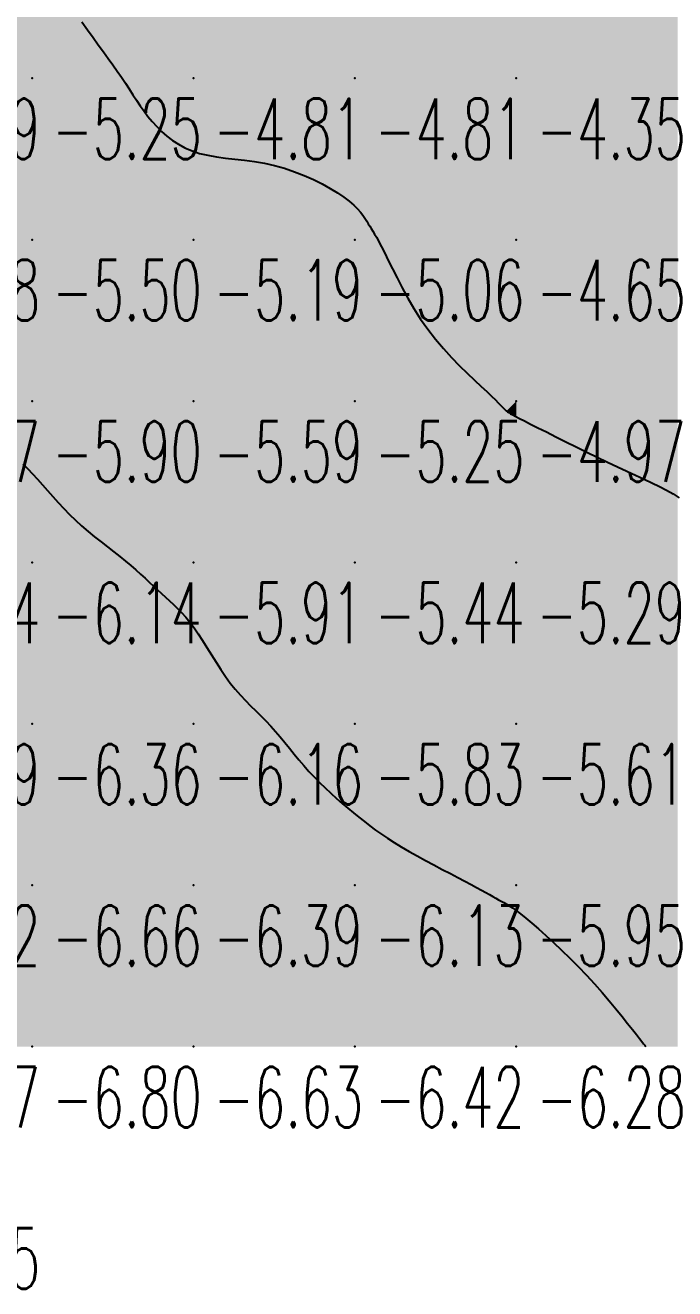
# Model space of a CAD drawing. Header units: millimetres. Extents: x 88261 to 90953, y 390274 to 392322.
# Drawn here: x 90389.8 to 90430.1, y 390402.2 to 390480.5 of the extents above; entities that cross this region are included whole.
import ezdxf
from ezdxf.enums import TextEntityAlignment as Align

# ---------------------------------------------------------------- set-up
doc = ezdxf.new("R2010")
doc.units = ezdxf.units.MM
doc.header["$LTSCALE"] = 25
for name, color, linetype in [('CN_03_00', 7, 'Continuous'), ('CN_04_00', 242, 'Continuous'), ('COTEAlt', 7, 'Continuous'), ('TN_COLORIAGE', 7, 'Continuous')]:
    doc.layers.add(name, color=color, linetype=linetype)
doc.styles.add('Simplex 1.0', font='Simplex.shx', dxfattribs={"width": 0.99, "height": 2.5})
doc.styles.get("Standard").update_dxf_attribs({"font": 'times.ttf'})

# ---------------------------------------------------------------- blocks, each defined once
blk = doc.blocks.new('COTE')
at = {"color": 0}
blk.add_point((0, 0), dxfattribs=at)
at = {"layer": 'COTEAlt'}
blk.add_attdef('ALT', text='', height=3.75, dxfattribs=at).set_placement((1.25, -1.25), align=Align.TOP_LEFT)

msp = doc.modelspace()

# ---------------------------------------------------------------- linework, layer by layer
at = {"layer": 'CN_03_00', "elevation": -6, "flags": 128}
msp.add_lwpolyline([(90389.678, 390453.346), (90389.979, 390453.048), (90390.28, 390452.733), (90390.583, 390452.401), (90390.891, 390452.054), (90391.206, 390451.695), (90391.528, 390451.329), (90391.86, 390450.959), (90392.203, 390450.588), (90392.558, 390450.22), (90392.929, 390449.86), (90393.314, 390449.509), (90393.711, 390449.169), (90394.113, 390448.839), (90394.517, 390448.518), (90394.916, 390448.206), (90395.305, 390447.904), (90395.68, 390447.61), (90396.035, 390447.325), (90396.367, 390447.048), (90396.677, 390446.778), (90396.969, 390446.516), (90397.246, 390446.261), (90397.51, 390446.013), (90397.765, 390445.772), (90398.015, 390445.537), (90398.262, 390445.308), (90398.509, 390445.085), (90398.757, 390444.861), (90399.006, 390444.631), (90399.257, 390444.391), (90399.51, 390444.133), (90399.765, 390443.852), (90400.022, 390443.542), (90400.282, 390443.198), (90400.546, 390442.816), (90400.813, 390442.403), (90401.084, 390441.967), (90401.361, 390441.519), (90401.643, 390441.065), (90401.931, 390440.616), (90402.225, 390440.18), (90402.527, 390439.767), (90402.837, 390439.383), (90403.152, 390439.024), (90403.47, 390438.685), (90403.79, 390438.361), (90404.109, 390438.047), (90404.426, 390437.736), (90404.737, 390437.424), (90405.042, 390437.104), (90405.338, 390436.774), (90405.627, 390436.432), (90405.913, 390436.083), (90406.199, 390435.728), (90406.487, 390435.37), (90406.78, 390435.01), (90407.082, 390434.652), (90407.394, 390434.297), (90407.72, 390433.948), (90408.057, 390433.605), (90408.403, 390433.27), (90408.754, 390432.942), (90409.109, 390432.624), (90409.463, 390432.315), (90409.815, 390432.016), (90410.161, 390431.728), (90410.5, 390431.451), (90410.837, 390431.183), (90411.177, 390430.921), (90411.526, 390430.663), (90411.89, 390430.407), (90412.274, 390430.149), (90412.684, 390429.887), (90413.126, 390429.618), (90413.603, 390429.341), (90414.106, 390429.06), (90414.625, 390428.777), (90415.149, 390428.497), (90415.666, 390428.224), (90416.166, 390427.962), (90416.637, 390427.716), (90417.069, 390427.488), (90417.453, 390427.283), (90417.792, 390427.1), (90418.091, 390426.936), (90418.354, 390426.79), (90418.587, 390426.659), (90418.794, 390426.543), (90418.981, 390426.439), (90419.152, 390426.345), (90419.313, 390426.258), (90419.472, 390426.171), (90419.637, 390426.077), (90419.816, 390425.967), (90420.017, 390425.833), (90420.249, 390425.667), (90420.52, 390425.46), (90420.837, 390425.206), (90421.207, 390424.897), (90421.623, 390424.539), (90422.076, 390424.136), (90422.559, 390423.695), (90423.061, 390423.223), (90423.574, 390422.725), (90424.089, 390422.208), (90424.597, 390421.677), (90425.09, 390421.139), (90425.563, 390420.604), (90426.01, 390420.082), (90426.428, 390419.581), (90426.809, 390419.112), (90427.151, 390418.684), (90427.448, 390418.308), (90427.694, 390417.992), (90427.888, 390417.743), (90428.033, 390417.557), (90428.137, 390417.423), (90428.207, 390417.333), (90428.249, 390417.279), (90428.271, 390417.251), (90428.279, 390417.241), (90428.28, 390417.239)], dxfattribs=at)
at = {"layer": 'CN_04_00', "elevation": -5, "flags": 128}
msp.add_lwpolyline([(90393.332, 390480.743), (90393.682, 390480.243), (90394.021, 390479.769), (90394.348, 390479.318), (90394.662, 390478.887), (90394.963, 390478.473), (90395.251, 390478.075), (90395.525, 390477.689), (90395.784, 390477.312), (90396.03, 390476.942), (90396.264, 390476.58), (90396.493, 390476.224), (90396.719, 390475.876), (90396.947, 390475.535), (90397.182, 390475.201), (90397.427, 390474.874), (90397.687, 390474.555), (90397.966, 390474.244), (90398.267, 390473.945), (90398.59, 390473.661), (90398.939, 390473.395), (90399.315, 390473.151), (90399.72, 390472.933), (90400.157, 390472.745), (90400.627, 390472.59), (90401.132, 390472.469), (90401.667, 390472.375), (90402.229, 390472.299), (90402.812, 390472.23), (90403.413, 390472.16), (90404.026, 390472.077), (90404.648, 390471.973), (90405.273, 390471.837), (90405.896, 390471.663), (90406.51, 390471.455), (90407.107, 390471.22), (90407.68, 390470.964), (90408.22, 390470.696), (90408.719, 390470.421), (90409.17, 390470.146), (90409.565, 390469.879), (90409.899, 390469.626), (90410.176, 390469.387), (90410.404, 390469.161), (90410.591, 390468.949), (90410.744, 390468.75), (90410.871, 390468.564), (90410.979, 390468.391), (90411.077, 390468.23), (90411.17, 390468.078), (90411.265, 390467.928), (90411.365, 390467.767), (90411.474, 390467.584), (90411.598, 390467.368), (90411.74, 390467.108), (90411.904, 390466.793), (90412.096, 390466.412), (90412.318, 390465.957), (90412.572, 390465.438), (90412.858, 390464.867), (90413.175, 390464.257), (90413.525, 390463.621), (90413.906, 390462.972), (90414.319, 390462.323), (90414.764, 390461.687), (90415.239, 390461.076), (90415.735, 390460.494), (90416.237, 390459.945), (90416.735, 390459.433), (90417.215, 390458.961), (90417.666, 390458.534), (90418.075, 390458.154), (90418.429, 390457.825), (90418.72, 390457.549), (90418.953, 390457.323), (90419.137, 390457.138), (90419.281, 390456.991), (90419.393, 390456.873), (90419.481, 390456.779), (90419.556, 390456.704), (90419.625, 390456.64), (90419.698, 390456.581), (90419.783, 390456.523), (90419.892, 390456.457), (90420.035, 390456.379), (90420.22, 390456.282), (90420.459, 390456.161), (90420.762, 390456.008), (90421.137, 390455.819), (90421.592, 390455.59), (90422.115, 390455.325), (90422.694, 390455.034), (90423.313, 390454.723), (90423.958, 390454.402), (90424.615, 390454.078), (90425.269, 390453.759), (90425.907, 390453.454), (90426.517, 390453.168), (90427.096, 390452.9), (90427.646, 390452.647), (90428.166, 390452.405), (90428.657, 390452.171), (90429.12, 390451.942), (90429.555, 390451.715), (90429.962, 390451.486), (90430.344, 390451.253)], dxfattribs=at)
at = {"layer": 'TN_COLORIAGE', "color": 131}
for points in [[(90390.249, 390485.459, -4.462), (90393.45, 390480.44, -4.462), (90390.249, 390487.239, -4.462), (90400.249, 390487.239, -4.462)], [(90395.943, 390477.239, -4.462), (90393.45, 390480.44, -4.462), (90400.249, 390477.239, -4.462), (90400.249, 390487.239, -4.462)], [(90400.249, 390477.239, -4.405), (90410.249, 390477.239, -4.405), (90410.249, 390487.239, -4.405)], [(90400.249, 390487.239, -4.405), (90400.249, 390477.239, -4.405), (90410.249, 390487.239, -4.405)], [(90410.249, 390477.239, -4.091), (90420.249, 390477.239, -4.091), (90420.249, 390487.239, -4.091)], [(90410.249, 390487.239, -4.091), (90410.249, 390477.239, -4.091), (90420.249, 390487.239, -4.091)], [(90420.249, 390477.239, -4), (90427.95, 390484.94, -4), (90420.249, 390487.239, -4), (90424.898, 390487.239, -4)], [(90420.249, 390477.239, -4), (90427.95, 390484.94, -4), (90430.249, 390477.239, -4), (90430.249, 390482.481, -4)], [(90395.943, 390477.239, -4.808), (90397.483, 390474.474, -4.808), (90400.249, 390477.239, -4.808)], [(90400.249, 390472.197, -4.808), (90397.483, 390474.474, -4.808), (90400.249, 390477.239, -4.808)], [(90405.284, 390472.275, -4.808), (90400.249, 390472.197, -4.808), (90410.249, 390477.239, -4.808), (90400.249, 390477.239, -4.808)], [(90410.249, 390469.724, -4.814), (90405.284, 390472.275, -4.814), (90410.249, 390477.239, -4.814)], [(90410.249, 390469.724, -4.35), (90411.113, 390468.104, -4.35), (90410.249, 390477.239, -4.35), (90420.249, 390477.239, -4.35)], [(90411.76, 390467.239, -4.35), (90411.113, 390468.104, -4.35), (90420.249, 390467.239, -4.35), (90420.249, 390477.239, -4.35)], [(90420.249, 390467.239, -4.115), (90430.249, 390467.239, -4.115), (90430.249, 390477.239, -4.115)], [(90420.249, 390477.239, -4.115), (90420.249, 390467.239, -4.115), (90430.249, 390477.239, -4.115)], [(90411.76, 390467.239, -4.655), (90414.421, 390461.411, -4.655), (90420.249, 390467.239, -4.655)], [(90419.141, 390457.239, -4.655), (90414.421, 390461.411, -4.655), (90420.249, 390457.239, -4.655), (90420.249, 390467.239, -4.655)], [(90420.249, 390467.239, -4.438), (90420.249, 390457.239, -4.438), (90430.249, 390467.239, -4.438)], [(90420.249, 390457.239, -4.438), (90430.249, 390457.239, -4.438), (90430.249, 390467.239, -4.438)], [(90419.141, 390457.239, -4.969), (90419.59, 390456.581, -4.969), (90420.249, 390457.239, -4.969)], [(90420.249, 390456.277, -4.969), (90419.59, 390456.581, -4.969), (90420.249, 390457.239, -4.969)], [(90420.249, 390456.277, -4.806), (90426.237, 390453.227, -4.806), (90420.249, 390457.239, -4.806), (90430.249, 390457.239, -4.806)], [(90430.249, 390451.539, -4.806), (90426.237, 390453.227, -4.806), (90430.249, 390457.239, -4.806)]]:
    msp.add_solid(points, dxfattribs=at)
at = {"layer": 'TN_COLORIAGE', "color": 141}
for points in [[(90380.249, 390477.239, -5), (90389.396, 390486.387, -5), (90390.249, 390477.239, -5), (90390.249, 390485.459, -5)], [(90393.45, 390480.44, -5.253), (90390.249, 390485.459, -5.253), (90390.249, 390477.239, -5.253)], [(90393.45, 390480.44, -5.253), (90395.943, 390477.239, -5.253), (90390.249, 390477.239, -5.253)], [(90380.249, 390467.239, -5.253), (90390.249, 390467.239, -5.253), (90390.249, 390477.239, -5.253)], [(90380.249, 390477.239, -5.253), (90380.249, 390467.239, -5.253), (90390.249, 390477.239, -5.253)], [(90390.249, 390467.239, -5), (90397.483, 390474.474, -5), (90390.249, 390477.239, -5), (90395.943, 390477.239, -5)], [(90390.249, 390467.239, -5), (90397.483, 390474.474, -5), (90400.249, 390467.239, -5), (90400.249, 390472.197, -5)], [(90400.249, 390467.239, -5), (90405.284, 390472.275, -5), (90410.249, 390467.239, -5), (90410.249, 390469.724, -5)], [(90400.249, 390472.197, -5.188), (90405.284, 390472.275, -5.188), (90400.249, 390467.239, -5.188)], [(90411.113, 390468.104, -5.061), (90410.249, 390469.724, -5.061), (90410.249, 390467.239, -5.061)], [(90411.113, 390468.104, -5.061), (90411.76, 390467.239, -5.061), (90410.249, 390467.239, -5.061)], [(90380.249, 390459.58, -5.501), (90381.425, 390458.416, -5.501), (90380.249, 390467.239, -5.501), (90390.249, 390467.239, -5.501)], [(90384.15, 390457.239, -5.501), (90381.425, 390458.416, -5.501), (90390.249, 390457.239, -5.501), (90390.249, 390467.239, -5.501)], [(90390.249, 390457.239, -5.188), (90400.249, 390457.239, -5.188), (90400.249, 390467.239, -5.188)], [(90390.249, 390467.239, -5.188), (90390.249, 390457.239, -5.188), (90400.249, 390467.239, -5.188)], [(90400.249, 390457.239, -5.061), (90410.249, 390457.239, -5.061), (90410.249, 390467.239, -5.061)], [(90400.249, 390467.239, -5.061), (90400.249, 390457.239, -5.061), (90410.249, 390467.239, -5.061)], [(90410.249, 390457.239, -5), (90414.421, 390461.411, -5), (90410.249, 390467.239, -5), (90411.76, 390467.239, -5)], [(90414.421, 390461.411, -5.247), (90419.141, 390457.239, -5.247), (90410.249, 390457.239, -5.247)], [(90384.15, 390457.239, -5.896), (90387.929, 390454.919, -5.896), (90390.249, 390457.239, -5.896)], [(90390.249, 390452.933, -5.896), (90387.929, 390454.919, -5.896), (90390.249, 390457.239, -5.896)], [(90390.249, 390452.933, -5.589), (90392.756, 390449.746, -5.589), (90390.249, 390457.239, -5.589), (90400.249, 390457.239, -5.589)], [(90396.3, 390447.239, -5.589), (90392.756, 390449.746, -5.589), (90400.249, 390447.239, -5.589), (90400.249, 390457.239, -5.589)], [(90400.249, 390457.239, -5.247), (90400.249, 390447.239, -5.247), (90410.249, 390457.239, -5.247)], [(90400.249, 390447.239, -5.247), (90410.249, 390447.239, -5.247), (90410.249, 390457.239, -5.247)], [(90410.249, 390447.239, -5), (90419.59, 390456.581, -5), (90410.249, 390457.239, -5), (90419.141, 390457.239, -5)], [(90410.249, 390447.239, -5), (90419.59, 390456.581, -5), (90420.249, 390447.239, -5), (90420.249, 390456.277, -5)], [(90426.237, 390453.227, -5.289), (90420.249, 390456.277, -5.289), (90420.249, 390447.239, -5.289)], [(90420.249, 390447.239, -5), (90426.237, 390453.227, -5), (90430.249, 390447.239, -5), (90430.249, 390451.539, -5)], [(90396.3, 390447.239, -5.91), (90398.255, 390445.246, -5.91), (90400.249, 390447.239, -5.91)], [(90400.249, 390443.627, -5.91), (90398.255, 390445.246, -5.91), (90400.249, 390447.239, -5.91)], [(90400.249, 390443.627, -5.436), (90402.443, 390439.434, -5.436), (90400.249, 390447.239, -5.436), (90410.249, 390447.239, -5.436)], [(90405.141, 390437.239, -5.436), (90402.443, 390439.434, -5.436), (90410.249, 390437.239, -5.436), (90410.249, 390447.239, -5.436)], [(90410.249, 390447.239, -5.289), (90410.249, 390437.239, -5.289), (90420.249, 390447.239, -5.289)], [(90410.249, 390437.239, -5.289), (90420.249, 390437.239, -5.289), (90420.249, 390447.239, -5.289)], [(90420.249, 390447.239, -5.146), (90420.249, 390437.239, -5.146), (90430.249, 390447.239, -5.146)], [(90420.249, 390437.239, -5.146), (90430.249, 390437.239, -5.146), (90430.249, 390447.239, -5.146)], [(90405.141, 390437.239, -5.835), (90407.244, 390434.235, -5.835), (90410.249, 390437.239, -5.835)], [(90410.249, 390431.604, -5.835), (90407.244, 390434.235, -5.835), (90410.249, 390437.239, -5.835)], [(90410.249, 390431.604, -5.611), (90412.726, 390429.716, -5.611), (90410.249, 390437.239, -5.611), (90420.249, 390437.239, -5.611)], [(90417.606, 390427.239, -5.611), (90412.726, 390429.716, -5.611), (90420.249, 390427.239, -5.611), (90420.249, 390437.239, -5.611)], [(90420.249, 390437.239, -5.416), (90420.249, 390427.239, -5.416), (90430.249, 390437.239, -5.416)], [(90420.249, 390427.239, -5.416), (90430.249, 390427.239, -5.416), (90430.249, 390437.239, -5.416)], [(90417.606, 390427.239, -5.954), (90419.265, 390426.255, -5.954), (90420.249, 390427.239, -5.954)], [(90420.249, 390425.807, -5.954), (90419.265, 390426.255, -5.954), (90420.249, 390427.239, -5.954)], [(90420.249, 390425.807, -5.665), (90424.763, 390421.754, -5.665), (90420.249, 390427.239, -5.665), (90430.249, 390427.239, -5.665)], [(90428.28, 390417.239, -5.665), (90424.763, 390421.754, -5.665), (90430.249, 390417.239, -5.665), (90430.249, 390427.239, -5.665)]]:
    msp.add_solid(points, dxfattribs=at)
at = {"layer": 'TN_COLORIAGE', "color": 151}
for points in [[(90380.249, 390447.239, -6), (90387.929, 390454.919, -6), (90390.249, 390447.239, -6), (90390.249, 390452.933, -6)], [(90392.756, 390449.746, -6.137), (90390.249, 390452.933, -6.137), (90390.249, 390447.239, -6.137)], [(90392.756, 390449.746, -6.137), (90396.3, 390447.239, -6.137), (90390.249, 390447.239, -6.137)], [(90380.249, 390447.239, -6.137), (90380.249, 390437.239, -6.137), (90390.249, 390447.239, -6.137)], [(90380.249, 390437.239, -6.137), (90390.249, 390437.239, -6.137), (90390.249, 390447.239, -6.137)], [(90390.249, 390437.239, -6), (90398.255, 390445.246, -6), (90390.249, 390447.239, -6), (90396.3, 390447.239, -6)], [(90390.249, 390437.239, -6), (90398.255, 390445.246, -6), (90400.249, 390437.239, -6), (90400.249, 390443.627, -6)], [(90402.443, 390439.434, -6.158), (90400.249, 390443.627, -6.158), (90400.249, 390437.239, -6.158)], [(90402.443, 390439.434, -6.158), (90405.141, 390437.239, -6.158), (90400.249, 390437.239, -6.158)], [(90380.249, 390437.239, -6.36), (90380.249, 390427.239, -6.36), (90390.249, 390437.239, -6.36)], [(90380.249, 390427.239, -6.36), (90390.249, 390427.239, -6.36), (90390.249, 390437.239, -6.36)], [(90390.249, 390437.239, -6.158), (90390.249, 390427.239, -6.158), (90400.249, 390437.239, -6.158)], [(90390.249, 390427.239, -6.158), (90400.249, 390427.239, -6.158), (90400.249, 390437.239, -6.158)], [(90400.249, 390427.239, -6), (90407.244, 390434.235, -6), (90400.249, 390437.239, -6), (90405.141, 390437.239, -6)], [(90400.249, 390427.239, -6), (90407.244, 390434.235, -6), (90410.249, 390427.239, -6), (90410.249, 390431.604, -6)], [(90412.726, 390429.716, -6.128), (90410.249, 390431.604, -6.128), (90410.249, 390427.239, -6.128)], [(90412.726, 390429.716, -6.128), (90417.606, 390427.239, -6.128), (90410.249, 390427.239, -6.128)], [(90380.249, 390422.064, -6.656), (90383.509, 390420.499, -6.656), (90380.249, 390427.239, -6.656), (90390.249, 390427.239, -6.656)], [(90384.787, 390417.239, -6.656), (90383.509, 390420.499, -6.656), (90390.249, 390417.239, -6.656), (90390.249, 390427.239, -6.656)], [(90390.249, 390427.239, -6.385), (90390.249, 390417.239, -6.385), (90400.249, 390427.239, -6.385)], [(90390.249, 390417.239, -6.385), (90400.249, 390417.239, -6.385), (90400.249, 390427.239, -6.385)], [(90400.249, 390427.239, -6.128), (90400.249, 390417.239, -6.128), (90410.249, 390427.239, -6.128)], [(90400.249, 390417.239, -6.128), (90410.249, 390417.239, -6.128), (90410.249, 390427.239, -6.128)], [(90410.249, 390417.239, -6), (90419.265, 390426.255, -6), (90410.249, 390427.239, -6), (90417.606, 390427.239, -6)], [(90410.249, 390417.239, -6), (90419.265, 390426.255, -6), (90420.249, 390417.239, -6), (90420.249, 390425.807, -6)], [(90424.763, 390421.754, -6.275), (90420.249, 390425.807, -6.275), (90420.249, 390417.239, -6.275)], [(90424.763, 390421.754, -6.275), (90428.28, 390417.239, -6.275), (90420.249, 390417.239, -6.275)]]:
    msp.add_solid(points, dxfattribs=at)

# ---------------------------------------------------------------- block references
at = {"layer": 'COTEAlt'}
ref = msp.add_blockref('COTE', (90380.249, 390477.239), dxfattribs=at)
ref.add_attrib('ALT', '-5.59', dxfattribs={"height": 3.75, "style": 'Simplex 1.0', "width": 0.6}).set_placement((90381.499, 390475.989), align=Align.TOP_LEFT)
ref = msp.add_blockref('COTE', (90390.249, 390477.239), dxfattribs=at)
ref.add_attrib('ALT', '-5.25', dxfattribs={"height": 3.75, "style": 'Simplex 1.0', "width": 0.6}).set_placement((90391.499, 390475.989), align=Align.TOP_LEFT)
ref = msp.add_blockref('COTE', (90400.249, 390477.239), dxfattribs=at)
ref.add_attrib('ALT', '-4.81', dxfattribs={"height": 3.75, "style": 'Simplex 1.0', "width": 0.6}).set_placement((90401.499, 390475.989), align=Align.TOP_LEFT)
ref = msp.add_blockref('COTE', (90410.249, 390477.239), dxfattribs=at)
ref.add_attrib('ALT', '-4.81', dxfattribs={"height": 3.75, "style": 'Simplex 1.0', "width": 0.6}).set_placement((90411.499, 390475.989), align=Align.TOP_LEFT)
ref = msp.add_blockref('COTE', (90420.249, 390477.239), dxfattribs=at)
ref.add_attrib('ALT', '-4.35', dxfattribs={"height": 3.75, "style": 'Simplex 1.0', "width": 0.6}).set_placement((90421.499, 390475.989), align=Align.TOP_LEFT)
ref = msp.add_blockref('COTE', (90380.249, 390467.239), dxfattribs=at)
ref.add_attrib('ALT', '-5.78', dxfattribs={"height": 3.75, "style": 'Simplex 1.0', "width": 0.6}).set_placement((90381.499, 390465.989), align=Align.TOP_LEFT)
ref = msp.add_blockref('COTE', (90390.249, 390467.239), dxfattribs=at)
ref.add_attrib('ALT', '-5.50', dxfattribs={"height": 3.75, "style": 'Simplex 1.0', "width": 0.6}).set_placement((90391.499, 390465.989), align=Align.TOP_LEFT)
ref = msp.add_blockref('COTE', (90400.249, 390467.239), dxfattribs=at)
ref.add_attrib('ALT', '-5.19', dxfattribs={"height": 3.75, "style": 'Simplex 1.0', "width": 0.6}).set_placement((90401.499, 390465.989), align=Align.TOP_LEFT)
ref = msp.add_blockref('COTE', (90410.249, 390467.239), dxfattribs=at)
ref.add_attrib('ALT', '-5.06', dxfattribs={"height": 3.75, "style": 'Simplex 1.0', "width": 0.6}).set_placement((90411.499, 390465.989), align=Align.TOP_LEFT)
ref = msp.add_blockref('COTE', (90420.249, 390467.239), dxfattribs=at)
ref.add_attrib('ALT', '-4.65', dxfattribs={"height": 3.75, "style": 'Simplex 1.0', "width": 0.6}).set_placement((90421.499, 390465.989), align=Align.TOP_LEFT)
ref = msp.add_blockref('COTE', (90380.249, 390457.239), dxfattribs=at)
ref.add_attrib('ALT', '-6.07', dxfattribs={"height": 3.75, "style": 'Simplex 1.0', "width": 0.6}).set_placement((90381.499, 390455.989), align=Align.TOP_LEFT)
ref = msp.add_blockref('COTE', (90390.249, 390457.239), dxfattribs=at)
ref.add_attrib('ALT', '-5.90', dxfattribs={"height": 3.75, "style": 'Simplex 1.0', "width": 0.6}).set_placement((90391.499, 390455.989), align=Align.TOP_LEFT)
ref = msp.add_blockref('COTE', (90400.249, 390457.239), dxfattribs=at)
ref.add_attrib('ALT', '-5.59', dxfattribs={"height": 3.75, "style": 'Simplex 1.0', "width": 0.6}).set_placement((90401.499, 390455.989), align=Align.TOP_LEFT)
ref = msp.add_blockref('COTE', (90410.249, 390457.239), dxfattribs=at)
ref.add_attrib('ALT', '-5.25', dxfattribs={"height": 3.75, "style": 'Simplex 1.0', "width": 0.6}).set_placement((90411.499, 390455.989), align=Align.TOP_LEFT)
ref = msp.add_blockref('COTE', (90420.249, 390457.239), dxfattribs=at)
ref.add_attrib('ALT', '-4.97', dxfattribs={"height": 3.75, "style": 'Simplex 1.0', "width": 0.6}).set_placement((90421.499, 390455.989), align=Align.TOP_LEFT)
ref = msp.add_blockref('COTE', (90380.249, 390447.239), dxfattribs=at)
ref.add_attrib('ALT', '-6.34', dxfattribs={"height": 3.75, "style": 'Simplex 1.0', "width": 0.6}).set_placement((90381.499, 390445.989), align=Align.TOP_LEFT)
ref = msp.add_blockref('COTE', (90390.249, 390447.239), dxfattribs=at)
ref.add_attrib('ALT', '-6.14', dxfattribs={"height": 3.75, "style": 'Simplex 1.0', "width": 0.6}).set_placement((90391.499, 390445.989), align=Align.TOP_LEFT)
ref = msp.add_blockref('COTE', (90400.249, 390447.239), dxfattribs=at)
ref.add_attrib('ALT', '-5.91', dxfattribs={"height": 3.75, "style": 'Simplex 1.0', "width": 0.6}).set_placement((90401.499, 390445.989), align=Align.TOP_LEFT)
ref = msp.add_blockref('COTE', (90410.249, 390447.239), dxfattribs=at)
ref.add_attrib('ALT', '-5.44', dxfattribs={"height": 3.75, "style": 'Simplex 1.0', "width": 0.6}).set_placement((90411.499, 390445.989), align=Align.TOP_LEFT)
ref = msp.add_blockref('COTE', (90420.249, 390447.239), dxfattribs=at)
ref.add_attrib('ALT', '-5.29', dxfattribs={"height": 3.75, "style": 'Simplex 1.0', "width": 0.6}).set_placement((90421.499, 390445.989), align=Align.TOP_LEFT)
ref = msp.add_blockref('COTE', (90380.249, 390437.239), dxfattribs=at)
ref.add_attrib('ALT', '-6.49', dxfattribs={"height": 3.75, "style": 'Simplex 1.0', "width": 0.6}).set_placement((90381.499, 390435.989), align=Align.TOP_LEFT)
ref = msp.add_blockref('COTE', (90390.249, 390437.239), dxfattribs=at)
ref.add_attrib('ALT', '-6.36', dxfattribs={"height": 3.75, "style": 'Simplex 1.0', "width": 0.6}).set_placement((90391.499, 390435.989), align=Align.TOP_LEFT)
ref = msp.add_blockref('COTE', (90400.249, 390437.239), dxfattribs=at)
ref.add_attrib('ALT', '-6.16', dxfattribs={"height": 3.75, "style": 'Simplex 1.0', "width": 0.6}).set_placement((90401.499, 390435.989), align=Align.TOP_LEFT)
ref = msp.add_blockref('COTE', (90410.249, 390437.239), dxfattribs=at)
ref.add_attrib('ALT', '-5.83', dxfattribs={"height": 3.75, "style": 'Simplex 1.0', "width": 0.6}).set_placement((90411.499, 390435.989), align=Align.TOP_LEFT)
ref = msp.add_blockref('COTE', (90420.249, 390437.239), dxfattribs=at)
ref.add_attrib('ALT', '-5.61', dxfattribs={"height": 3.75, "style": 'Simplex 1.0', "width": 0.6}).set_placement((90421.499, 390435.989), align=Align.TOP_LEFT)
ref = msp.add_blockref('COTE', (90380.249, 390427.239), dxfattribs=at)
ref.add_attrib('ALT', '-6.82', dxfattribs={"height": 3.75, "style": 'Simplex 1.0', "width": 0.6}).set_placement((90381.499, 390425.989), align=Align.TOP_LEFT)
ref = msp.add_blockref('COTE', (90390.249, 390427.239), dxfattribs=at)
ref.add_attrib('ALT', '-6.66', dxfattribs={"height": 3.75, "style": 'Simplex 1.0', "width": 0.6}).set_placement((90391.499, 390425.989), align=Align.TOP_LEFT)
ref = msp.add_blockref('COTE', (90400.249, 390427.239), dxfattribs=at)
ref.add_attrib('ALT', '-6.39', dxfattribs={"height": 3.75, "style": 'Simplex 1.0', "width": 0.6}).set_placement((90401.499, 390425.989), align=Align.TOP_LEFT)
ref = msp.add_blockref('COTE', (90410.249, 390427.239), dxfattribs=at)
ref.add_attrib('ALT', '-6.13', dxfattribs={"height": 3.75, "style": 'Simplex 1.0', "width": 0.6}).set_placement((90411.499, 390425.989), align=Align.TOP_LEFT)
ref = msp.add_blockref('COTE', (90420.249, 390427.239), dxfattribs=at)
ref.add_attrib('ALT', '-5.95', dxfattribs={"height": 3.75, "style": 'Simplex 1.0', "width": 0.6}).set_placement((90421.499, 390425.989), align=Align.TOP_LEFT)
ref = msp.add_blockref('COTE', (90380.249, 390417.239), dxfattribs=at)
ref.add_attrib('ALT', '-7.17', dxfattribs={"height": 3.75, "style": 'Simplex 1.0', "width": 0.6}).set_placement((90381.499, 390415.989), align=Align.TOP_LEFT)
ref = msp.add_blockref('COTE', (90390.249, 390417.239), dxfattribs=at)
ref.add_attrib('ALT', '-6.80', dxfattribs={"height": 3.75, "style": 'Simplex 1.0', "width": 0.6}).set_placement((90391.499, 390415.989), align=Align.TOP_LEFT)
ref = msp.add_blockref('COTE', (90400.249, 390417.239), dxfattribs=at)
ref.add_attrib('ALT', '-6.63', dxfattribs={"height": 3.75, "style": 'Simplex 1.0', "width": 0.6}).set_placement((90401.499, 390415.989), align=Align.TOP_LEFT)
ref = msp.add_blockref('COTE', (90410.249, 390417.239), dxfattribs=at)
ref.add_attrib('ALT', '-6.42', dxfattribs={"height": 3.75, "style": 'Simplex 1.0', "width": 0.6}).set_placement((90411.499, 390415.989), align=Align.TOP_LEFT)
ref = msp.add_blockref('COTE', (90420.249, 390417.239), dxfattribs=at)
ref.add_attrib('ALT', '-6.28', dxfattribs={"height": 3.75, "style": 'Simplex 1.0', "width": 0.6}).set_placement((90421.499, 390415.989), align=Align.TOP_LEFT)
ref = msp.add_blockref('COTE', (90380.249, 390407.239), dxfattribs=at)
ref.add_attrib('ALT', '-7.25', dxfattribs={"height": 3.75, "style": 'Simplex 1.0', "width": 0.6}).set_placement((90381.499, 390405.989), align=Align.TOP_LEFT)

doc.saveas('drawing.dxf')
